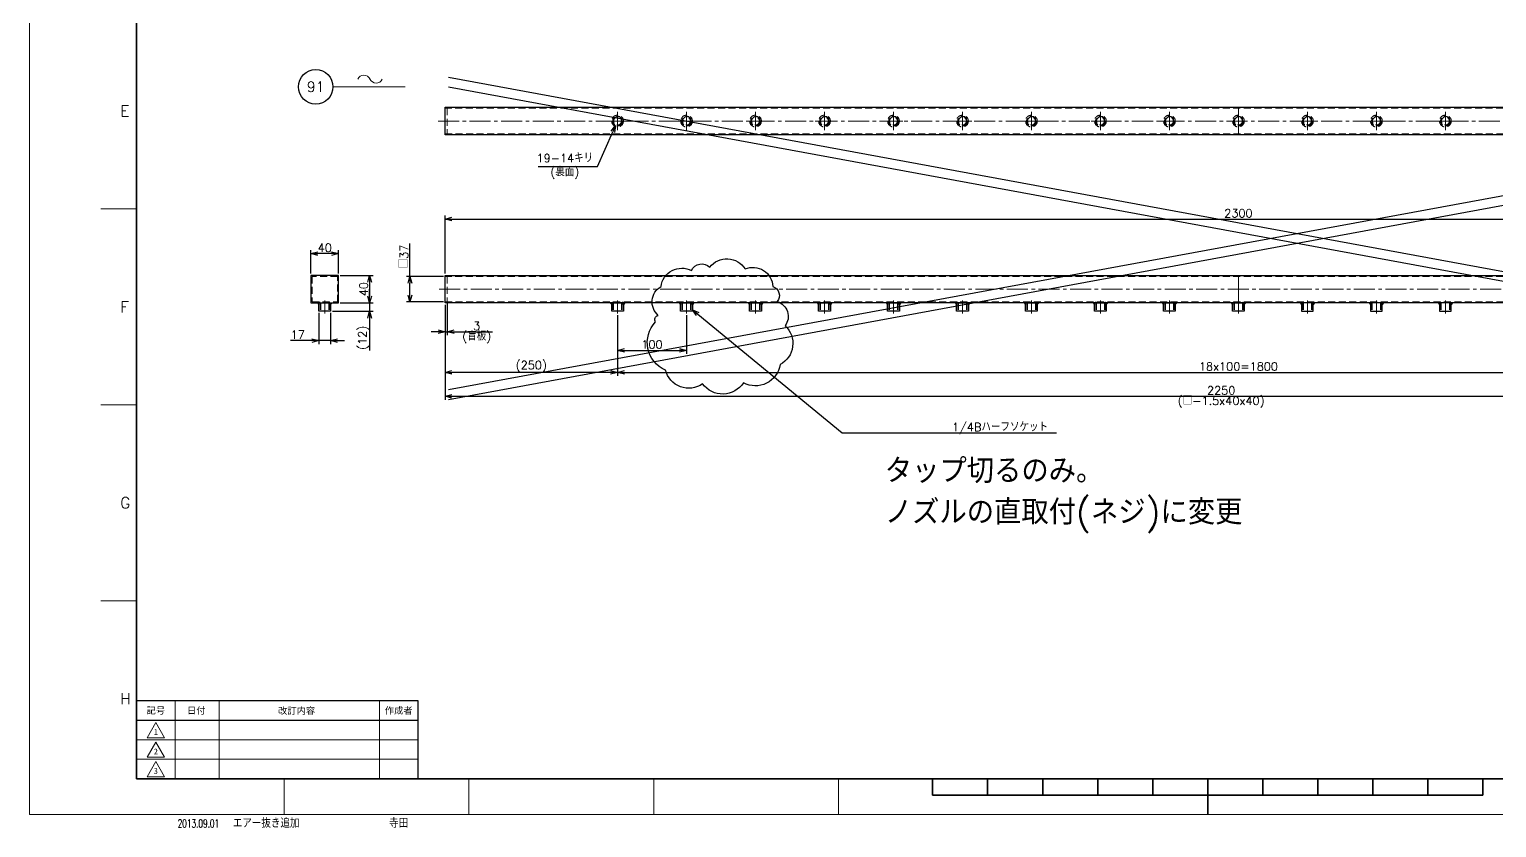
# Model space of a CAD drawing. Header units: millimetres. Extents: x 0 to 3313, y -19 to 2332.
# Drawn here: x 0 to 2127, y -19 to 1138 of the extents above; entities that cross this region are included whole.
import ezdxf
from ezdxf import colors
from ezdxf.entities.mleader import LeaderData, LeaderLine
from ezdxf.enums import TextEntityAlignment as Align
from ezdxf.math import Vec2, Vec3

# ---------------------------------------------------------------- set-up
doc = ezdxf.new("R2010")
doc.units = ezdxf.units.MM
doc.header["$LTSCALE"] = 1.6
doc.header["$PDMODE"] = 99
doc.header["$PDSIZE"] = 1
doc.linetypes.add('CENTER2', pattern=[28.575, 19.05, -3.175, 3.175, -3.175])
doc.linetypes.add('HIDDEN', pattern=[9.525, 6.35, -3.175])
for name, color, linetype, lineweight in [('04_HIDDEN', 2, 'HIDDEN', 13), ('05_CENTER', 4, 'CENTER2', 13), ('07_TEXT', 3, 'Continuous', 13), ('08_DIM', 3, 'Continuous', 13), ('90_FRAME', 5, 'Continuous', 35)]:
    doc.layers.add(name, color=color, linetype=linetype, lineweight=lineweight)
doc.layers.add('10_DRAFT', color=8, linetype='Continuous', lineweight=0, plot=False)
doc.layers.add('91_BLANK', color=5, linetype='Continuous', lineweight=0, plot=False)
doc.styles.add('KSS_TXT', font='txt.shx', dxfattribs={"bigfont": 'extfont2.shx'})
doc.styles.add('MS_G', font='MS Gothic.ttf')
doc.styles.get("Standard").update_dxf_attribs({"font": 'txt.shx', "bigfont": 'extfont2.shx'})
doc.styles.add('表題用', font='MS PGothic.ttf')
doc.dimstyles.new('KSS_DIM', dxfattribs={"dimscale": 4, "dimtxt": 3, "dimasz": 2.5, "dimexe": 1.25, "dimexo": 0.625, "dimtad": 1, "dimdsep": 46, "dimtxsty": 'KSS_TXT', "dimblk": 'OPEN30', "dimcen": 0, "dimazin": 2, "dimtfac": 0.75, "dimtmove": 0, "dimatfit": 3, "dimldrblk": 'OPEN30', "dimfxl": 1.25, "dimtolj": 1, "dimarcsym": 0})
doc.dimstyles.new('KSS_DIM$3', dxfattribs={"dimscale": 4, "dimtxt": 3, "dimasz": 2.5, "dimexe": 1.25, "dimexo": 0.625, "dimtad": 1, "dimtih": 1, "dimtoh": 1, "dimdsep": 46, "dimtxsty": 'KSS_TXT', "dimblk": 'OPEN30', "dimcen": 0, "dimazin": 2, "dimtfac": 0.75, "dimtofl": 0, "dimtmove": 0, "dimatfit": 3, "dimldrblk": 'OPEN30', "dimfxl": 1.25, "dimtolj": 1, "dimarcsym": 0})

# ---------------------------------------------------------------- blocks, each defined once
blk = doc.blocks.new('AM_BALLOON1')
at = {"transparency": 16777216}
blk.add_circle((0, 0), 5, dxfattribs=at)
blk.add_attdef('B_NUMBER', text='', height=3, dxfattribs=at).set_placement((0, 0), align=Align.MIDDLE_CENTER)
blk = doc.blocks.new('_OPEN')
at = {"color": 0, "linetype": 'ByBlock'}
for p, q in [((-1, 0.17), (0, 0)), ((0, 0), (-1, -0.17)), ((0, 0), (-1, 0))]:
    blk.add_line(p, q, dxfattribs=at)
blk = doc.blocks.new('_Open30')
at = {"color": 0, "linetype": 'ByBlock', "lineweight": -2}
for p, q in [((-1, 0.27), (0, 0)), ((0, 0), (-1, -0.27)), ((0, 0), (-1, 0))]:
    blk.add_line(p, q, dxfattribs=at)
blk = doc.blocks.new('*D206')
at = {"layer": '08_DIM', "color": 0, "lineweight": -2, "transparency": 16777216}
for p, q in [((602.6, 739), (602.6, 635.9)), ((852.6, 723.7), (852.6, 635.9)), ((842.6, 640.9), (612.6, 640.9))]:
    blk.add_line(p, q, dxfattribs=at)
at = {"layer": 'Defpoints', "color": 0, "transparency": 16777216}
for p in [(602.6, 741.5), (852.6, 726.2), (602.6, 640.9)]:
    blk.add_point(p, dxfattribs=at)
at = {"layer": '08_DIM', "color": 0, "lineweight": -2, "transparency": 16777216, "xscale": 10, "yscale": 10, "zscale": 10, "rotation": 180}
blk.add_blockref('_Open30', (602.6, 640.9), dxfattribs=at)
at = {"layer": '08_DIM', "color": 0, "lineweight": -2, "transparency": 16777216, "xscale": 10, "yscale": 10, "zscale": 10}
blk.add_blockref('_Open30', (852.6, 640.9), dxfattribs=at)
at = {"layer": '08_DIM', "color": 0, "transparency": 16777216, "insert": (727.6, 649.4), "char_height": 12, "attachment_point": 5, "style": 'KSS_TXT'}
blk.add_mtext('\\A1;(250)', dxfattribs=at)
blk = doc.blocks.new('*D209')
at = {"layer": '08_DIM', "color": 0, "lineweight": -2, "transparency": 16777216}
for p, q in [((419.7, 727), (419.7, 681.9)), ((436.7, 727), (436.7, 681.9)), ((409.7, 686.9), (378.7, 686.9)), ((436.7, 686.9), (419.7, 686.9)), ((446.7, 686.9), (456.7, 686.9))]:
    blk.add_line(p, q, dxfattribs=at)
at = {"layer": 'Defpoints', "color": 0, "transparency": 16777216}
for p in [(419.7, 729.5), (436.7, 729.5), (419.7, 686.9)]:
    blk.add_point(p, dxfattribs=at)
at = {"layer": '08_DIM', "color": 0, "lineweight": -2, "transparency": 16777216, "xscale": 10, "yscale": 10, "zscale": 10}
blk.add_blockref('_Open30', (419.7, 686.9), dxfattribs=at)
at = {"layer": '08_DIM', "color": 0, "lineweight": -2, "transparency": 16777216, "xscale": 10, "yscale": 10, "zscale": 10, "rotation": 180}
blk.add_blockref('_Open30', (436.7, 686.9), dxfattribs=at)
at = {"layer": '08_DIM', "color": 0, "transparency": 16777216, "insert": (389.2, 695.4), "char_height": 12, "attachment_point": 5, "style": 'KSS_TXT'}
blk.add_mtext('\\A1;17', dxfattribs=at)
blk = doc.blocks.new('*D210')
at = {"layer": '08_DIM', "color": 0, "lineweight": -2, "transparency": 16777216}
for p, q in [((493.2, 751.5), (493.2, 761.5)), ((439.2, 729.5), (498.2, 729.5)), ((450.7, 741.5), (498.2, 741.5)), ((493.2, 741.5), (493.2, 729.5)), ((493.2, 719.5), (493.2, 672.5))]:
    blk.add_line(p, q, dxfattribs=at)
at = {"layer": 'Defpoints', "color": 0, "transparency": 16777216}
for p in [(436.7, 729.5), (448.2, 741.5), (493.2, 729.5)]:
    blk.add_point(p, dxfattribs=at)
at = {"layer": '08_DIM', "color": 0, "lineweight": -2, "transparency": 16777216, "xscale": 10, "yscale": 10, "zscale": 10}
for p, rotation in [((493.2, 741.5), 270), ((493.2, 729.5), 90)]:
    blk.add_blockref('_Open30', p, dxfattribs=dict(at, rotation=rotation))
at = {"layer": '08_DIM', "color": 0, "transparency": 16777216, "insert": (484.7, 691), "char_height": 12, "attachment_point": 5, "rotation": 90, "style": 'KSS_TXT'}
blk.add_mtext('\\A1;(12)', dxfattribs=at)
blk = doc.blocks.new('*D211')
at = {"layer": '08_DIM', "color": 0, "lineweight": -2, "transparency": 16777216}
for p, q in [((450.7, 781.5), (498.2, 781.5)), ((493.2, 771.5), (493.2, 751.5)), ((450.7, 741.5), (498.2, 741.5))]:
    blk.add_line(p, q, dxfattribs=at)
at = {"layer": 'Defpoints', "color": 0, "transparency": 16777216}
for p in [(448.2, 781.5), (448.2, 741.5), (493.2, 741.5)]:
    blk.add_point(p, dxfattribs=at)
at = {"layer": '08_DIM', "color": 0, "lineweight": -2, "transparency": 16777216, "xscale": 10, "yscale": 10, "zscale": 10}
for p, rotation in [((493.2, 781.5), 90), ((493.2, 741.5), 270)]:
    blk.add_blockref('_Open30', p, dxfattribs=dict(at, rotation=rotation))
at = {"layer": '08_DIM', "color": 0, "transparency": 16777216, "insert": (484.7, 761.5), "char_height": 12, "attachment_point": 5, "rotation": 90, "style": 'KSS_TXT'}
blk.add_mtext('\\A1;40', dxfattribs=at)
blk = doc.blocks.new('*D212')
at = {"layer": '08_DIM', "color": 0, "lineweight": -2, "transparency": 16777216}
for p, q in [((408.2, 784), (408.2, 818)), ((438.2, 813), (418.2, 813)), ((448.2, 784), (448.2, 818))]:
    blk.add_line(p, q, dxfattribs=at)
at = {"layer": 'Defpoints', "color": 0, "transparency": 16777216}
for p in [(408.2, 813), (408.2, 781.5), (448.2, 781.5)]:
    blk.add_point(p, dxfattribs=at)
at = {"layer": '08_DIM', "color": 0, "lineweight": -2, "transparency": 16777216, "xscale": 10, "yscale": 10, "zscale": 10, "rotation": 180}
blk.add_blockref('_Open30', (408.2, 813), dxfattribs=at)
at = {"layer": '08_DIM', "color": 0, "lineweight": -2, "transparency": 16777216, "xscale": 10, "yscale": 10, "zscale": 10}
blk.add_blockref('_Open30', (448.2, 813), dxfattribs=at)
at = {"layer": '08_DIM', "color": 0, "transparency": 16777216, "insert": (428.2, 821.5), "char_height": 12, "attachment_point": 5, "style": 'KSS_TXT'}
blk.add_mtext('\\A1;40', dxfattribs=at)
blk = doc.blocks.new('*D213')
at = {"layer": '08_DIM', "color": 0, "lineweight": -2, "transparency": 16777216}
for p, q in [((602.6, 784), (602.6, 868.1)), ((612.6, 863.1), (2892.6, 863.1)), ((2902.6, 826.5), (2902.6, 868.1))]:
    blk.add_line(p, q, dxfattribs=at)
at = {"layer": 'Defpoints', "color": 0, "transparency": 16777216}
for p in [(2902.6, 863.1), (2902.6, 824), (602.6, 781.5)]:
    blk.add_point(p, dxfattribs=at)
at = {"layer": '08_DIM', "color": 0, "lineweight": -2, "transparency": 16777216, "xscale": 10, "yscale": 10, "zscale": 10, "rotation": 180}
blk.add_blockref('_Open30', (602.6, 863.1), dxfattribs=at)
at = {"layer": '08_DIM', "color": 0, "lineweight": -2, "transparency": 16777216, "xscale": 10, "yscale": 10, "zscale": 10}
blk.add_blockref('_Open30', (2902.6, 863.1), dxfattribs=at)
at = {"layer": '08_DIM', "color": 0, "transparency": 16777216, "insert": (1752.6, 871.6), "char_height": 12, "attachment_point": 5, "style": 'KSS_TXT'}
blk.add_mtext('\\A1;2300', dxfattribs=at)
blk = doc.blocks.new('*D214')
at = {"layer": '08_DIM', "color": 0, "lineweight": -2, "transparency": 16777216}
for p, q in [((852.6, 723.7), (852.6, 635.9)), ((2652.6, 723.7), (2652.6, 635.9)), ((862.6, 640.9), (2642.6, 640.9))]:
    blk.add_line(p, q, dxfattribs=at)
at = {"layer": 'Defpoints', "color": 0, "transparency": 16777216}
for p in [(852.6, 726.2), (2652.6, 726.2), (2652.6, 640.9)]:
    blk.add_point(p, dxfattribs=at)
at = {"layer": '08_DIM', "color": 0, "lineweight": -2, "transparency": 16777216, "xscale": 10, "yscale": 10, "zscale": 10, "rotation": 180}
blk.add_blockref('_Open30', (852.6, 640.9), dxfattribs=at)
at = {"layer": '08_DIM', "color": 0, "lineweight": -2, "transparency": 16777216, "xscale": 10, "yscale": 10, "zscale": 10}
blk.add_blockref('_Open30', (2652.6, 640.9), dxfattribs=at)
at = {"layer": '08_DIM', "color": 0, "transparency": 16777216, "insert": (1752.6, 649.4), "char_height": 12, "attachment_point": 5, "style": 'KSS_TXT'}
blk.add_mtext('\\A1;18x100=1800', dxfattribs=at)
blk = doc.blocks.new('*D215')
at = {"layer": '08_DIM', "color": 0, "lineweight": -2, "transparency": 16777216}
for p, q in [((852.6, 723.7), (852.6, 667.8)), ((952.6, 723.7), (952.6, 667.8)), ((862.6, 672.8), (942.6, 672.8))]:
    blk.add_line(p, q, dxfattribs=at)
at = {"layer": 'Defpoints', "color": 0, "transparency": 16777216}
for p in [(852.6, 726.2), (952.6, 726.2), (952.6, 672.8)]:
    blk.add_point(p, dxfattribs=at)
at = {"layer": '08_DIM', "color": 0, "lineweight": -2, "transparency": 16777216, "xscale": 10, "yscale": 10, "zscale": 10, "rotation": 180}
blk.add_blockref('_Open30', (852.6, 672.8), dxfattribs=at)
at = {"layer": '08_DIM', "color": 0, "lineweight": -2, "transparency": 16777216, "xscale": 10, "yscale": 10, "zscale": 10}
blk.add_blockref('_Open30', (952.6, 672.8), dxfattribs=at)
at = {"layer": '08_DIM', "color": 0, "transparency": 16777216, "insert": (902.6, 681.3), "char_height": 12, "attachment_point": 5, "style": 'KSS_TXT'}
blk.add_mtext('\\A1;100', dxfattribs=at)
blk = doc.blocks.new('*D216')
at = {"layer": '08_DIM', "color": 0, "lineweight": -2, "transparency": 16777216}
for p, q in [((551.6, 780), (551.6, 827.8)), ((600.1, 780), (546.6, 780)), ((551.6, 753), (551.6, 770)), ((600.1, 743), (546.6, 743))]:
    blk.add_line(p, q, dxfattribs=at)
at = {"layer": 'Defpoints', "color": 0, "transparency": 16777216}
for p in [(551.6, 780), (602.6, 780), (602.6, 743)]:
    blk.add_point(p, dxfattribs=at)
at = {"layer": '08_DIM', "color": 0, "lineweight": -2, "transparency": 16777216, "xscale": 10, "yscale": 10, "zscale": 10}
for p, rotation in [((551.6, 780), 90), ((551.6, 743), 270)]:
    blk.add_blockref('_Open30', p, dxfattribs=dict(at, rotation=rotation))
at = {"layer": '08_DIM', "color": 0, "transparency": 16777216, "insert": (543.1, 808.9), "char_height": 12, "attachment_point": 5, "rotation": 90, "style": 'KSS_TXT'}
blk.add_mtext('\\A1;□37', dxfattribs=at)
blk = doc.blocks.new('p1ba05')
for centre, start, end in [((-2.95, 0.29), 24.2276, 155.5758), ((0, 1.62), 204.2276, 335.5758)]:
    blk.add_arc(centre, 1.62, start, end)
blk = doc.blocks.new('*D240')
at = {"layer": '08_DIM', "color": 0, "lineweight": -2, "transparency": 16777216}
for p, q in [((602.6, 739), (602.6, 601.2)), ((2852.6, 739), (2852.6, 601.2)), ((612.6, 606.2), (2842.6, 606.2))]:
    blk.add_line(p, q, dxfattribs=at)
at = {"layer": 'Defpoints', "color": 0, "transparency": 16777216}
for p in [(602.6, 741.5), (2852.6, 741.5), (2852.6, 606.2)]:
    blk.add_point(p, dxfattribs=at)
at = {"layer": '08_DIM', "color": 0, "lineweight": -2, "transparency": 16777216, "xscale": 10, "yscale": 10, "zscale": 10, "rotation": 180}
blk.add_blockref('_Open30', (602.6, 606.2), dxfattribs=at)
at = {"layer": '08_DIM', "color": 0, "lineweight": -2, "transparency": 16777216, "xscale": 10, "yscale": 10, "zscale": 10}
blk.add_blockref('_Open30', (2852.6, 606.2), dxfattribs=at)
at = {"layer": '08_DIM', "color": 0, "transparency": 16777216, "char_height": 12, "attachment_point": 5, "style": 'KSS_TXT'}
for s, insert in [('\\A1;2250', (1727.6, 614.7)), ('\\A1;(□-1.5x40x40)', (1727.6, 597.7))]:
    blk.add_mtext(s, dxfattribs=dict(at, insert=insert))
blk = doc.blocks.new('*D241')
at = {"layer": '08_DIM', "color": 0, "lineweight": -2, "transparency": 16777216}
for p, q in [((823.5, 939.5), (845.7, 989.7)), ((737.4, 939.5), (823.5, 939.5))]:
    blk.add_line(p, q, dxfattribs=at)
at = {"layer": 'Defpoints', "color": 0, "transparency": 16777216}
for p in [(855.4, 1011.6), (849.8, 998.8)]:
    blk.add_point(p, dxfattribs=at)
at = {"layer": '08_DIM', "color": 0, "lineweight": -2, "transparency": 16777216, "xscale": 10, "yscale": 10, "zscale": 10, "rotation": 66.14391086212427}
blk.add_blockref('_Open30', (849.8, 998.8), dxfattribs=at)
at = {"layer": '08_DIM', "color": 0, "transparency": 16777216, "insert": (776.2, 939.5), "char_height": 12, "attachment_point": 5, "style": 'KSS_TXT'}
blk.add_mtext('\\A1;19-14キリ\\P(裏面)', dxfattribs=at)
blk = doc.blocks.new('*D242')
at = {"layer": '08_DIM', "color": 0, "lineweight": -2, "transparency": 16777216}
for p, q in [((602.6, 739), (602.6, 694.7)), ((605.6, 740.5), (605.6, 694.7)), ((592.6, 699.7), (582.6, 699.7)), ((602.6, 699.7), (605.6, 699.7)), ((615.6, 699.7), (671.4, 699.7))]:
    blk.add_line(p, q, dxfattribs=at)
at = {"layer": 'Defpoints', "color": 0, "transparency": 16777216}
for p in [(602.6, 741.5), (605.6, 743), (605.6, 699.7)]:
    blk.add_point(p, dxfattribs=at)
at = {"layer": '08_DIM', "color": 0, "lineweight": -2, "transparency": 16777216, "xscale": 10, "yscale": 10, "zscale": 10}
blk.add_blockref('_Open30', (602.6, 699.7), dxfattribs=at)
at = {"layer": '08_DIM', "color": 0, "lineweight": -2, "transparency": 16777216, "xscale": 10, "yscale": 10, "zscale": 10, "rotation": 180}
blk.add_blockref('_Open30', (605.6, 699.7), dxfattribs=at)
at = {"layer": '08_DIM', "color": 0, "transparency": 16777216, "char_height": 12, "attachment_point": 5, "style": 'KSS_TXT'}
for s, insert in [('\\A1;3', (648.5, 708.2)), ('\\A1;(盲板)', (648.5, 691.2))]:
    blk.add_mtext(s, dxfattribs=dict(at, insert=insert))

msp = doc.modelspace()

# ---------------------------------------------------------------- linework, layer by layer
at = {"color": 1}
for p, q in [((607.724, 1068.977), (3070.183, 615.331)), ((3070.183, 1068.977), (607.724, 615.331)), ((607.724, 1054.837), (3070.183, 601.191)), ((3070.183, 1054.837), (607.724, 601.191))]:
    msp.add_line(p, q, dxfattribs=at)
at = {"color": 0}
for points in [[(2852.6, 985.22), (602.6, 985.22), (602.6, 1025.22), (2852.6, 1025.22)], [(408.224, 741.509), (448.224, 741.509), (448.224, 781.509), (408.224, 781.509)], [(2852.6, 741.509), (602.6, 741.509), (602.6, 781.509), (2852.6, 781.509)]]:
    msp.add_lwpolyline(points, close=True, dxfattribs=at)
at = {"color": 1}
msp.add_lwpolyline([(1037.627, 790.944, -0.52056705), (1077.758, 765.272, -0.52056705), (1084.179, 743.611, -0.52056705), (1095.415, 708.311, -0.52056705), (1088.192, 652.153, -0.52056705), (1035.219, 625.679, -0.52056705), (975.826, 624.074, -0.52056705), (922.051, 644.131, -0.52056705), (907.604, 713.927, -0.52056705), (907.604, 713.927, -0.52056705), (911.618, 723.554, -0.52056705), (915.631, 765.272, -0.52056705), (959.774, 788.537, -0.52056705), (986.26, 793.351, -0.52056705)], format="xyb", close=True, dxfattribs=at)
at = {"color": 3}
for points in [[(419.724, 741.509), (417.724, 741.509), (419.724, 739.509), (419.724, 739.509)], [(436.724, 741.509), (438.724, 741.509), (436.724, 739.509), (436.724, 739.509)], [(844.1, 741.509), (842.1, 741.509), (844.1, 739.509), (844.1, 739.509)], [(861.1, 741.509), (863.1, 741.509), (861.1, 739.509), (861.1, 739.509)], [(944.1, 741.509), (942.1, 741.509), (944.1, 739.509), (944.1, 739.509)], [(961.1, 741.509), (963.1, 741.509), (961.1, 739.509), (961.1, 739.509)], [(1044.1, 741.509), (1042.1, 741.509), (1044.1, 739.509), (1044.1, 739.509)], [(1061.1, 741.509), (1063.1, 741.509), (1061.1, 739.509), (1061.1, 739.509)], [(1144.1, 741.509), (1142.1, 741.509), (1144.1, 739.509), (1144.1, 739.509)], [(1161.1, 741.509), (1163.1, 741.509), (1161.1, 739.509), (1161.1, 739.509)], [(1244.1, 741.509), (1242.1, 741.509), (1244.1, 739.509), (1244.1, 739.509)], [(1261.1, 741.509), (1263.1, 741.509), (1261.1, 739.509), (1261.1, 739.509)], [(1344.1, 741.509), (1342.1, 741.509), (1344.1, 739.509), (1344.1, 739.509)], [(1361.1, 741.509), (1363.1, 741.509), (1361.1, 739.509), (1361.1, 739.509)], [(1444.1, 741.509), (1442.1, 741.509), (1444.1, 739.509), (1444.1, 739.509)], [(1461.1, 741.509), (1463.1, 741.509), (1461.1, 739.509), (1461.1, 739.509)], [(1544.1, 741.509), (1542.1, 741.509), (1544.1, 739.509), (1544.1, 739.509)], [(1561.1, 741.509), (1563.1, 741.509), (1561.1, 739.509), (1561.1, 739.509)], [(1644.1, 741.509), (1642.1, 741.509), (1644.1, 739.509), (1644.1, 739.509)], [(1644.1, 741.509), (1642.1, 741.509), (1644.1, 739.509), (1644.1, 739.509)], [(1661.1, 741.509), (1663.1, 741.509), (1661.1, 739.509), (1661.1, 739.509)], [(1661.1, 741.509), (1663.1, 741.509), (1661.1, 739.509), (1661.1, 739.509)], [(1744.1, 741.509), (1742.1, 741.509), (1744.1, 739.509), (1744.1, 739.509)], [(1761.1, 741.509), (1763.1, 741.509), (1761.1, 739.509), (1761.1, 739.509)], [(1844.1, 741.509), (1842.1, 741.509), (1844.1, 739.509), (1844.1, 739.509)], [(1844.1, 741.509), (1842.1, 741.509), (1844.1, 739.509), (1844.1, 739.509)], [(1861.1, 741.509), (1863.1, 741.509), (1861.1, 739.509), (1861.1, 739.509)], [(1861.1, 741.509), (1863.1, 741.509), (1861.1, 739.509), (1861.1, 739.509)], [(1944.1, 741.509), (1942.1, 741.509), (1944.1, 739.509), (1944.1, 739.509)], [(1961.1, 741.509), (1963.1, 741.509), (1961.1, 739.509), (1961.1, 739.509)], [(2044.1, 741.509), (2042.1, 741.509), (2044.1, 739.509), (2044.1, 739.509)], [(2061.1, 741.509), (2063.1, 741.509), (2061.1, 739.509), (2061.1, 739.509)]]:
    msp.add_lwpolyline(points, close=True, dxfattribs=at)
for points in [[(436.724, 741.509), (436.724, 729.509), (419.724, 729.509), (419.724, 741.509)], [(861.1, 741.509), (861.1, 729.509), (844.1, 729.509), (844.1, 741.509)], [(961.1, 741.509), (961.1, 729.509), (944.1, 729.509), (944.1, 741.509)], [(1061.1, 741.509), (1061.1, 729.509), (1044.1, 729.509), (1044.1, 741.509)], [(1161.1, 741.509), (1161.1, 729.509), (1144.1, 729.509), (1144.1, 741.509)], [(1261.1, 741.509), (1261.1, 729.509), (1244.1, 729.509), (1244.1, 741.509)], [(1361.1, 741.509), (1361.1, 729.509), (1344.1, 729.509), (1344.1, 741.509)], [(1461.1, 741.509), (1461.1, 729.509), (1444.1, 729.509), (1444.1, 741.509)], [(1561.1, 741.509), (1561.1, 729.509), (1544.1, 729.509), (1544.1, 741.509)], [(1661.1, 741.509), (1661.1, 729.509), (1644.1, 729.509), (1644.1, 741.509)], [(1661.1, 741.509), (1661.1, 729.509), (1644.1, 729.509), (1644.1, 741.509)], [(1761.1, 741.509), (1761.1, 729.509), (1744.1, 729.509), (1744.1, 741.509)], [(1844.1, 741.509), (1844.1, 729.509), (1861.1, 729.509), (1861.1, 741.509)], [(1844.1, 741.509), (1844.1, 729.509), (1861.1, 729.509), (1861.1, 741.509)], [(1944.1, 741.509), (1944.1, 729.509), (1961.1, 729.509), (1961.1, 741.509)], [(2044.1, 741.509), (2044.1, 729.509), (2061.1, 729.509), (2061.1, 741.509)]]:
    msp.add_lwpolyline(points, close=True)
at = {"layer": '04_HIDDEN'}
for p, q in [((2852.6, 1023.72), (602.6, 1023.72)), ((605.6, 1023.72), (605.6, 986.72)), ((602.6, 986.72), (2852.6, 986.72)), ((2852.6, 780.009), (602.6, 780.009)), ((605.6, 780.009), (605.6, 743.009)), ((421.224, 743.009), (421.224, 741.509)), ((421.458, 741.509), (421.458, 729.509)), ((422.314, 741.509), (422.314, 729.509)), ((434.134, 741.509), (434.134, 729.509)), ((434.99, 741.509), (434.99, 729.509)), ((435.224, 743.009), (435.224, 741.509)), ((602.6, 743.009), (2852.6, 743.009)), ((845.6, 743.009), (845.6, 741.509)), ((845.834, 741.509), (845.834, 729.509)), ((846.69, 741.509), (846.69, 729.509)), ((858.51, 741.509), (858.51, 729.509)), ((859.366, 741.509), (859.366, 729.509)), ((859.6, 743.009), (859.6, 741.509)), ((945.6, 743.009), (945.6, 741.509)), ((945.834, 741.509), (945.834, 729.509)), ((946.69, 741.509), (946.69, 729.509)), ((958.51, 741.509), (958.51, 729.509)), ((959.366, 741.509), (959.366, 729.509)), ((959.6, 743.009), (959.6, 741.509)), ((1045.6, 743.009), (1045.6, 741.509)), ((1045.834, 741.509), (1045.834, 729.509)), ((1046.69, 741.509), (1046.69, 729.509)), ((1058.51, 741.509), (1058.51, 729.509)), ((1059.366, 741.509), (1059.366, 729.509)), ((1059.6, 743.009), (1059.6, 741.509)), ((1145.6, 743.009), (1145.6, 741.509)), ((1145.834, 741.509), (1145.834, 729.509)), ((1146.69, 741.509), (1146.69, 729.509)), ((1158.51, 741.509), (1158.51, 729.509)), ((1159.366, 741.509), (1159.366, 729.509)), ((1159.6, 743.009), (1159.6, 741.509)), ((1245.6, 743.009), (1245.6, 741.509)), ((1245.834, 741.509), (1245.834, 729.509)), ((1246.69, 741.509), (1246.69, 729.509)), ((1258.51, 741.509), (1258.51, 729.509)), ((1259.366, 741.509), (1259.366, 729.509)), ((1259.6, 743.009), (1259.6, 741.509)), ((1345.6, 743.009), (1345.6, 741.509)), ((1345.834, 741.509), (1345.834, 729.509)), ((1346.69, 741.509), (1346.69, 729.509)), ((1358.51, 741.509), (1358.51, 729.509)), ((1359.366, 741.509), (1359.366, 729.509)), ((1359.6, 743.009), (1359.6, 741.509)), ((1445.6, 743.009), (1445.6, 741.509)), ((1445.834, 741.509), (1445.834, 729.509)), ((1446.69, 741.509), (1446.69, 729.509)), ((1458.51, 741.509), (1458.51, 729.509)), ((1459.366, 741.509), (1459.366, 729.509)), ((1459.6, 743.009), (1459.6, 741.509)), ((1545.6, 743.009), (1545.6, 741.509)), ((1545.834, 741.509), (1545.834, 729.509)), ((1546.69, 741.509), (1546.69, 729.509)), ((1558.51, 741.509), (1558.51, 729.509)), ((1559.366, 741.509), (1559.366, 729.509)), ((1559.6, 743.009), (1559.6, 741.509)), ((1645.6, 743.009), (1645.6, 741.509)), ((1645.6, 743.009), (1645.6, 741.509)), ((1645.834, 741.509), (1645.834, 729.509)), ((1645.834, 741.509), (1645.834, 729.509)), ((1646.69, 741.509), (1646.69, 729.509)), ((1646.69, 741.509), (1646.69, 729.509)), ((1658.51, 741.509), (1658.51, 729.509)), ((1658.51, 741.509), (1658.51, 729.509)), ((1659.366, 741.509), (1659.366, 729.509)), ((1659.366, 741.509), (1659.366, 729.509)), ((1659.6, 743.009), (1659.6, 741.509)), ((1659.6, 743.009), (1659.6, 741.509)), ((1745.6, 743.009), (1745.6, 741.509)), ((1745.834, 741.509), (1745.834, 729.509)), ((1746.69, 741.509), (1746.69, 729.509)), ((1758.51, 741.509), (1758.51, 729.509)), ((1759.366, 741.509), (1759.366, 729.509)), ((1759.6, 743.009), (1759.6, 741.509)), ((1845.6, 743.009), (1845.6, 741.509)), ((1845.6, 743.009), (1845.6, 741.509)), ((1845.834, 741.509), (1845.834, 729.509)), ((1845.834, 741.509), (1845.834, 729.509)), ((1846.69, 741.509), (1846.69, 729.509)), ((1846.69, 741.509), (1846.69, 729.509)), ((1858.51, 741.509), (1858.51, 729.509)), ((1858.51, 741.509), (1858.51, 729.509)), ((1859.366, 741.509), (1859.366, 729.509)), ((1859.366, 741.509), (1859.366, 729.509)), ((1859.6, 743.009), (1859.6, 741.509)), ((1859.6, 743.009), (1859.6, 741.509)), ((1945.6, 743.009), (1945.6, 741.509)), ((1945.834, 741.509), (1945.834, 729.509)), ((1946.69, 741.509), (1946.69, 729.509)), ((1958.51, 741.509), (1958.51, 729.509)), ((1959.366, 741.509), (1959.366, 729.509)), ((1959.6, 743.009), (1959.6, 741.509)), ((2045.6, 743.009), (2045.6, 741.509)), ((2045.834, 741.509), (2045.834, 729.509)), ((2046.69, 741.509), (2046.69, 729.509)), ((2058.51, 741.509), (2058.51, 729.509)), ((2059.366, 741.509), (2059.366, 729.509)), ((2059.6, 743.009), (2059.6, 741.509))]:
    msp.add_line(p, q, dxfattribs=at)
msp.add_lwpolyline([(409.724, 743.009), (446.724, 743.009), (446.724, 780.009), (409.724, 780.009)], close=True, dxfattribs=at)
for centre, radius in [((852.6, 1005.22), 8.5), ((852.6, 1005.22), 7), ((852.6, 1005.22), 6.579), ((852.6, 1005.22), 5.723), ((952.6, 1005.22), 8.5), ((952.6, 1005.22), 7), ((952.6, 1005.22), 6.579), ((952.6, 1005.22), 5.723), ((1052.6, 1005.22), 8.5), ((1052.6, 1005.22), 7), ((1052.6, 1005.22), 6.579), ((1052.6, 1005.22), 5.723), ((1152.6, 1005.22), 8.5), ((1152.6, 1005.22), 7), ((1152.6, 1005.22), 6.579), ((1152.6, 1005.22), 5.723), ((1252.6, 1005.22), 8.5), ((1252.6, 1005.22), 7), ((1252.6, 1005.22), 6.579), ((1252.6, 1005.22), 5.723), ((1352.6, 1005.22), 8.5), ((1352.6, 1005.22), 7), ((1352.6, 1005.22), 6.579), ((1352.6, 1005.22), 5.723), ((1452.6, 1005.22), 8.5), ((1452.6, 1005.22), 7), ((1452.6, 1005.22), 6.579), ((1452.6, 1005.22), 5.723), ((1552.6, 1005.22), 8.5), ((1552.6, 1005.22), 7), ((1552.6, 1005.22), 6.579), ((1552.6, 1005.22), 5.723), ((1652.6, 1005.22), 8.5), ((1652.6, 1005.22), 8.5), ((1652.6, 1005.22), 7), ((1652.6, 1005.22), 7), ((1652.6, 1005.22), 6.579), ((1652.6, 1005.22), 6.579), ((1652.6, 1005.22), 5.723), ((1652.6, 1005.22), 5.723), ((1752.6, 1005.22), 8.5), ((1752.6, 1005.22), 7), ((1752.6, 1005.22), 6.579), ((1752.6, 1005.22), 5.723), ((1852.6, 1005.22), 8.5), ((1852.6, 1005.22), 8.5), ((1852.6, 1005.22), 7), ((1852.6, 1005.22), 7), ((1852.6, 1005.22), 6.579), ((1852.6, 1005.22), 6.579), ((1852.6, 1005.22), 5.723), ((1852.6, 1005.22), 5.723), ((1952.6, 1005.22), 8.5), ((1952.6, 1005.22), 7), ((1952.6, 1005.22), 6.579), ((1952.6, 1005.22), 5.723), ((2052.6, 1005.22), 8.5), ((2052.6, 1005.22), 7), ((2052.6, 1005.22), 6.579), ((2052.6, 1005.22), 5.723)]:
    msp.add_circle(centre, radius, dxfattribs=at)
at = {"layer": '05_CENTER'}
for p, q in [((592.474, 1005.22), (2908.111, 1005.22)), ((865.97, 1005.22), (839.23, 1005.22)), ((852.6, 991.85), (852.6, 1018.589)), ((965.97, 1005.22), (939.23, 1005.22)), ((952.6, 991.85), (952.6, 1018.589)), ((1065.97, 1005.22), (1039.23, 1005.22)), ((1052.6, 991.85), (1052.6, 1018.589)), ((1165.97, 1005.22), (1139.23, 1005.22)), ((1152.6, 991.85), (1152.6, 1018.589)), ((1265.97, 1005.22), (1239.23, 1005.22)), ((1252.6, 991.85), (1252.6, 1018.589)), ((1365.97, 1005.22), (1339.23, 1005.22)), ((1352.6, 991.85), (1352.6, 1018.589)), ((1465.97, 1005.22), (1439.23, 1005.22)), ((1452.6, 991.85), (1452.6, 1018.589)), ((1565.97, 1005.22), (1539.23, 1005.22)), ((1552.6, 991.85), (1552.6, 1018.589)), ((1665.97, 1005.22), (1639.23, 1005.22)), ((1665.97, 1005.22), (1639.23, 1005.22)), ((1652.6, 991.85), (1652.6, 1018.589)), ((1652.6, 991.85), (1652.6, 1018.589)), ((1765.97, 1005.22), (1739.23, 1005.22)), ((1752.6, 991.85), (1752.6, 1018.589)), ((1839.23, 1005.22), (1865.97, 1005.22)), ((1839.23, 1005.22), (1865.97, 1005.22)), ((1852.6, 991.85), (1852.6, 1018.589)), ((1852.6, 991.85), (1852.6, 1018.589)), ((1939.23, 1005.22), (1965.97, 1005.22)), ((1952.6, 991.85), (1952.6, 1018.589)), ((2039.23, 1005.22), (2065.97, 1005.22)), ((2052.6, 991.85), (2052.6, 1018.589)), ((428.224, 726.188), (428.224, 745.23)), ((594.125, 761.509), (2908.111, 761.509)), ((852.6, 726.188), (852.6, 745.23)), ((952.6, 726.188), (952.6, 745.23)), ((1052.6, 726.188), (1052.6, 745.23)), ((1152.6, 726.188), (1152.6, 745.23)), ((1252.6, 726.188), (1252.6, 745.23)), ((1352.6, 726.188), (1352.6, 745.23)), ((1452.6, 726.188), (1452.6, 745.23)), ((1552.6, 726.188), (1552.6, 745.23)), ((1652.6, 726.188), (1652.6, 745.23)), ((1652.6, 726.188), (1652.6, 745.23)), ((1752.6, 726.188), (1752.6, 745.23)), ((1852.6, 726.188), (1852.6, 745.23)), ((1852.6, 726.188), (1852.6, 745.23)), ((1952.6, 726.188), (1952.6, 745.23)), ((2052.6, 726.188), (2052.6, 745.23))]:
    msp.add_line(p, q, dxfattribs=at)
at = {"layer": '08_DIM'}
msp.add_line((440.141, 1054.837), (544.969, 1054.837), dxfattribs=at)
at = {"layer": '10_DRAFT'}
for p, q in [((1752.6, 1025.22), (1752.6, 985.22)), ((1752.6, 781.509), (1752.6, 741.509))]:
    msp.add_line(p, q, dxfattribs=at)
at = {"layer": '90_FRAME', "color": 4, "lineweight": 13}
for p, q in [((155.384, 877.735), (103.536, 877.735)), ((155.384, 593.746), (103.536, 593.746)), ((155.384, 309.757), (103.536, 309.757)), ((369.502, 0), (369.502, 51.616)), ((637.235, 0), (637.235, 51.616)), ((904.969, 0), (904.969, 51.616)), ((1172.702, 0), (1172.702, 51.616))]:
    msp.add_line(p, q, dxfattribs=at)
at = {"layer": '90_FRAME', "color": 0, "lineweight": 13}
for p, q in [((211.384, 51.616), (211.384, 164.759)), ((275.384, 51.616), (275.384, 164.759)), ((507.384, 51.616), (507.384, 164.759)), ((155.384, 108.187), (563.384, 108.187)), ((155.384, 79.902), (563.384, 79.902))]:
    msp.add_line(p, q, dxfattribs=at)
at = {"layer": '90_FRAME', "color": 0, "lineweight": 25}
msp.add_line((155.384, 136.473), (563.384, 136.473), dxfattribs=at)
at = {"layer": '90_FRAME'}
for p, q in [((1309.341, 27.686), (1309.341, 51.616)), ((1389.107, 27.686), (1389.107, 51.616)), ((1468.873, 27.686), (1468.873, 51.616)), ((1548.638, 27.686), (1548.638, 51.616)), ((1628.404, 27.686), (1628.404, 51.616)), ((1708.17, 0), (1708.17, 51.616)), ((1787.935, 27.686), (1787.935, 51.616)), ((1867.701, 27.686), (1867.701, 51.616)), ((1947.467, 27.686), (1947.467, 51.616)), ((2027.233, 27.686), (2027.233, 51.616)), ((2106.998, 27.686), (2106.998, 51.616)), ((1309.341, 27.686), (2106.998, 27.686))]:
    msp.add_line(p, q, dxfattribs=at)
msp.add_lwpolyline([(155.384, 51.616), (3260.956, 51.616), (3260.956, 2271.831), (155.384, 2271.831)], close=True, dxfattribs=at)
at = {"layer": '90_FRAME', "color": 0, "lineweight": 25}
msp.add_lwpolyline([(155.384, 51.616), (563.384, 51.616), (563.384, 164.759), (155.384, 164.759)], close=True, dxfattribs=at)
at = {"layer": '90_FRAME', "color": 0, "lineweight": 13}
for points in [[(170.655, 111.192), (183.384, 133.238), (196.112, 111.192), (170.655, 111.192)], [(170.655, 82.906), (183.384, 104.952), (196.112, 82.906), (170.655, 82.906)], [(170.655, 54.62), (183.384, 76.667), (196.112, 54.62), (170.655, 54.62)]]:
    msp.add_lwpolyline(points, dxfattribs=at)
at = {"layer": '91_BLANK'}
msp.add_lwpolyline([(0, 0), (3312.803, 0), (3312.803, 2331.679), (0, 2331.679)], close=True, dxfattribs=at)

# ---------------------------------------------------------------- block references
at = {"layer": '08_DIM', "xscale": 6, "yscale": 6, "zscale": 6}
msp.add_blockref('p1ba05', (502.623, 1060.308), dxfattribs=at)

# ---------------------------------------------------------------- texts
at = {"layer": '07_TEXT', "color": 1, "ltscale": 2, "insert": (1239.994, 516.254), "char_height": 36, "attachment_point": 1}
msp.add_mtext_dynamic_manual_height_columns('タップ切るのみ。\\Pノズルの直取付(ネジ)に変更', width=679.53493, gutter_width=15, heights=[282.31], dxfattribs=at)
at = {"layer": '90_FRAME', "color": 0, "lineweight": 13, "style": 'KSS_TXT'}
for s, p in [('E', (131.829, 1019.729)), ('F', (131.829, 735.74)), ('G', (131.829, 451.752)), ('H', (131.829, 167.763))]:
    msp.add_text(s, height=16, dxfattribs=at).set_placement(p, align=Align.MIDDLE_LEFT)
at = {"layer": '90_FRAME', "color": 0, "style": '表題用'}
for s, p in [('記号', (183.384, 150.616)), ('日付', (242.01, 150.616)), ('作成者', (535.384, 150.616))]:
    msp.add_text(s, height=9.6, dxfattribs=at).set_placement(p, align=Align.MIDDLE_CENTER)
msp.add_text('改訂内容', height=9.6, dxfattribs=at).set_placement((387.384, 150.616), align=Align.MIDDLE)
at = {"layer": '90_FRAME', "color": 0, "lineweight": 13, "style": 'MS_G'}
for s, p in [('1', (183.384, 119.502)), ('2', (183.384, 91.216)), ('3', (183.384, 62.93))]:
    msp.add_text(s, height=8.486, dxfattribs=at).set_placement(p, align=Align.MIDDLE)
at = {"layer": '90_FRAME', "color": 3, "lineweight": 13, "width": 0.65}
msp.add_text('2013.09.01', height=12, dxfattribs=at).set_placement((214.968, -19.199))
at = {"layer": '90_FRAME', "color": 3, "lineweight": 13}
for s, p in [('エアー抜き追加', (294.935, -19.199)), ('寺田', (521.481, -19.199))]:
    msp.add_text(s, height=12, dxfattribs=at).set_placement(p)

# ---------------------------------------------------------------- dimensions: what is measured, and where the dimension line sits
at = {"layer": '08_DIM'}
dim = msp.add_diameter_dim_2p(p1=(855.431, 1011.622), p2=(849.769, 998.818), text='19-<>', dimstyle='KSS_DIM$3', override={"dimpost": '<>キリ\\X(裏面)', "dimtix": 1}, dxfattribs=at)
dim.commit()
dim.dimension.update_dxf_attribs({"geometry": '*D241', "text_midpoint": (776.219, 939.458), "dimtype": 163})
for base, p1, p2, picture, middle in [((2902.6, 863.093), (602.6, 781.509), (2902.6, 824.009), '*D213', (1752.6, 871.593)), ((408.224, 813.042), (448.224, 781.509), (408.224, 781.509), '*D212', (428.224, 821.542)), ((952.6, 672.835), (852.6, 726.188), (952.6, 726.188), '*D215', (902.6, 681.335))]:
    dim = msp.add_linear_dim(base=base, p1=p1, p2=p2, dimstyle='KSS_DIM', dxfattribs=at)
    dim.commit()
    dim.dimension.update_dxf_attribs({"geometry": picture, "text_midpoint": middle})
dim = msp.add_linear_dim(base=(551.575, 780.009), p1=(602.6, 743.009), p2=(602.6, 780.009), angle=90, text='□<>', dimstyle='KSS_DIM', override={"dimarcsym": 1}, dxfattribs=at)
dim.commit()
dim.dimension.update_dxf_attribs({"geometry": '*D216', "text_midpoint": (543.075, 808.909)})
dim = msp.add_linear_dim(base=(493.23, 741.509), p1=(448.224, 781.509), p2=(448.224, 741.509), angle=90, dimstyle='KSS_DIM', dxfattribs=at)
dim.commit()
dim.dimension.update_dxf_attribs({"geometry": '*D211', "text_midpoint": (484.73, 761.509)})
dim = msp.add_linear_dim(base=(493.23, 729.509), p1=(448.224, 741.509), p2=(436.724, 729.509), angle=90, text='(<>)', dimstyle='KSS_DIM', dxfattribs=at)
dim.commit()
dim.dimension.update_dxf_attribs({"geometry": '*D210', "text_midpoint": (484.73, 691.009)})
for base, p1, p2, override, picture, middle in [((419.724, 686.93), (436.724, 729.509), (419.724, 729.509), {"dimscale": 4}, '*D209', (389.224, 695.43)), ((605.6, 699.701), (602.6, 741.509), (605.6, 743.009), {"dimpost": '\\X(盲板)'}, '*D242', (648.5, 699.701)), ((2852.6, 606.191), (602.6, 741.509), (2852.6, 741.509), {"dimpost": '\\X(□-1.5x40x40)'}, '*D240', (1727.6, 606.191))]:
    dim = msp.add_linear_dim(base=base, p1=p1, p2=p2, dimstyle='KSS_DIM', override=override, dxfattribs=at)
    dim.commit()
    dim.dimension.update_dxf_attribs({"geometry": picture, "text_midpoint": middle})
for base, p2, text, picture, middle in [((602.6, 640.91), (602.6, 741.509), '(<>)', '*D206', (727.6, 649.41)), ((2652.6, 640.91), (2652.6, 726.188), '18x100=<>', '*D214', (1752.6, 649.41))]:
    dim = msp.add_linear_dim(base=base, p1=(852.6, 726.188), p2=p2, text=text, dimstyle='KSS_DIM', dxfattribs=at)
    dim.commit()
    dim.dimension.update_dxf_attribs({"geometry": picture, "text_midpoint": middle})

# ---------------------------------------------------------------- leaders
ml = msp.add_multileader_block('Standard', dxfattribs=at)
ml.set_content('AM_BALLOON1', color=256, scale=5)
ml.set_attribute('B_NUMBER', '90', width=0)
ml.set_leader_properties(color=256, linetype='ByLayer', lineweight=-1)
ml.set_arrow_properties(name='OPEN')
ml.build(insert=Vec2(0, 0))
ml.multileader.update_dxf_attribs({"leader_type": 0, "has_dogleg": 0, "text_right_attachment_type": 6, "dogleg_length": 0, "arrow_head_size": 10, "scale": 2.5, "block_connection_type": 1})
ctx = ml.context
ctx.base_point, ctx.scale, ctx.char_height, ctx.arrow_head_size, ctx.landing_gap_size, ctx.plane_origin = Vec3(415.106, 1858.807), 2.5, 20, 10, 10, Vec3(415.106, 1858.807)
ctx.right_attachment, ctx.attachment_type = 6, 1
notes = []
notes.append((ctx, [(0, (0, 0, 0), (0, 0), (1, 0), 1, [])]))
ctx.block.insert = Vec3(415.106, 1858.807)
ml = msp.add_multileader_block('Standard', dxfattribs=at)
ml.set_content('AM_BALLOON1', color=256, scale=5)
ml.set_attribute('B_NUMBER', '91', width=0)
ml.set_leader_properties(color=256, linetype='ByLayer', lineweight=-1)
ml.set_arrow_properties(name='OPEN')
ml.build(insert=Vec2(0, 0))
ml.multileader.update_dxf_attribs({"leader_type": 0, "has_dogleg": 0, "text_right_attachment_type": 6, "dogleg_length": 0, "arrow_head_size": 10, "scale": 2.5, "block_connection_type": 1})
ctx = ml.context
ctx.base_point, ctx.scale, ctx.char_height, ctx.arrow_head_size, ctx.landing_gap_size, ctx.plane_origin = Vec3(415.106, 1054.869), 2.5, 20, 10, 10, Vec3(415.106, 1054.869)
ctx.right_attachment, ctx.attachment_type = 6, 1
notes.append((ctx, [(0, (0, 0, 0), (0, 0), (1, 0), 1, [])]))
ctx.block.insert = Vec3(415.106, 1054.869)
ml = msp.add_multileader_mtext('Standard', dxfattribs=at)
ml.set_content('1/4Bハーフソケット', color=256)
ml.set_leader_properties()
ml.set_arrow_properties(name='OPEN30')
ml.build(insert=Vec2(0, 0))
ml.multileader.update_dxf_attribs({"text_left_attachment_type": 6, "text_right_attachment_type": 6, "dogleg_length": 0.36, "arrow_head_size": 10, "scale": 4})
ctx = ml.context
ctx.base_point, ctx.scale, ctx.char_height, ctx.arrow_head_size, ctx.landing_gap_size, ctx.plane_origin = Vec3(1329.343, 553.069), 4, 12, 10, 8, Vec3(419.724, 735.509)
ctx.left_attachment, ctx.right_attachment = 6, 6
notes.append((ctx, [(1, (1, 1, 0), (1178.303, 553.069), (1, 0), 151.04, [(0, [(961.1, 731.731)], 0, [])])]))
ctx.mtext.insert, ctx.mtext.flow_direction = Vec3(1337.343, 567.469), 5
for ctx, leaders in notes:
    for number, flags, end, landing, length, lines in leaders:
        leader = LeaderData()
        leader.index, (leader.has_last_leader_line, leader.has_dogleg_vector, leader.attachment_direction) = number, flags
        leader.last_leader_point, leader.dogleg_vector, leader.dogleg_length = Vec3(end), Vec3(landing), length
        for number, points, colour, breaks in lines:
            line = LeaderLine()
            line.index, line.vertices, line.color, line.breaks = number, Vec3.list(points), colors.encode_raw_color(colour), breaks
            leader.lines.append(line)
        ctx.leaders.append(leader)

doc.saveas('drawing.dxf')
